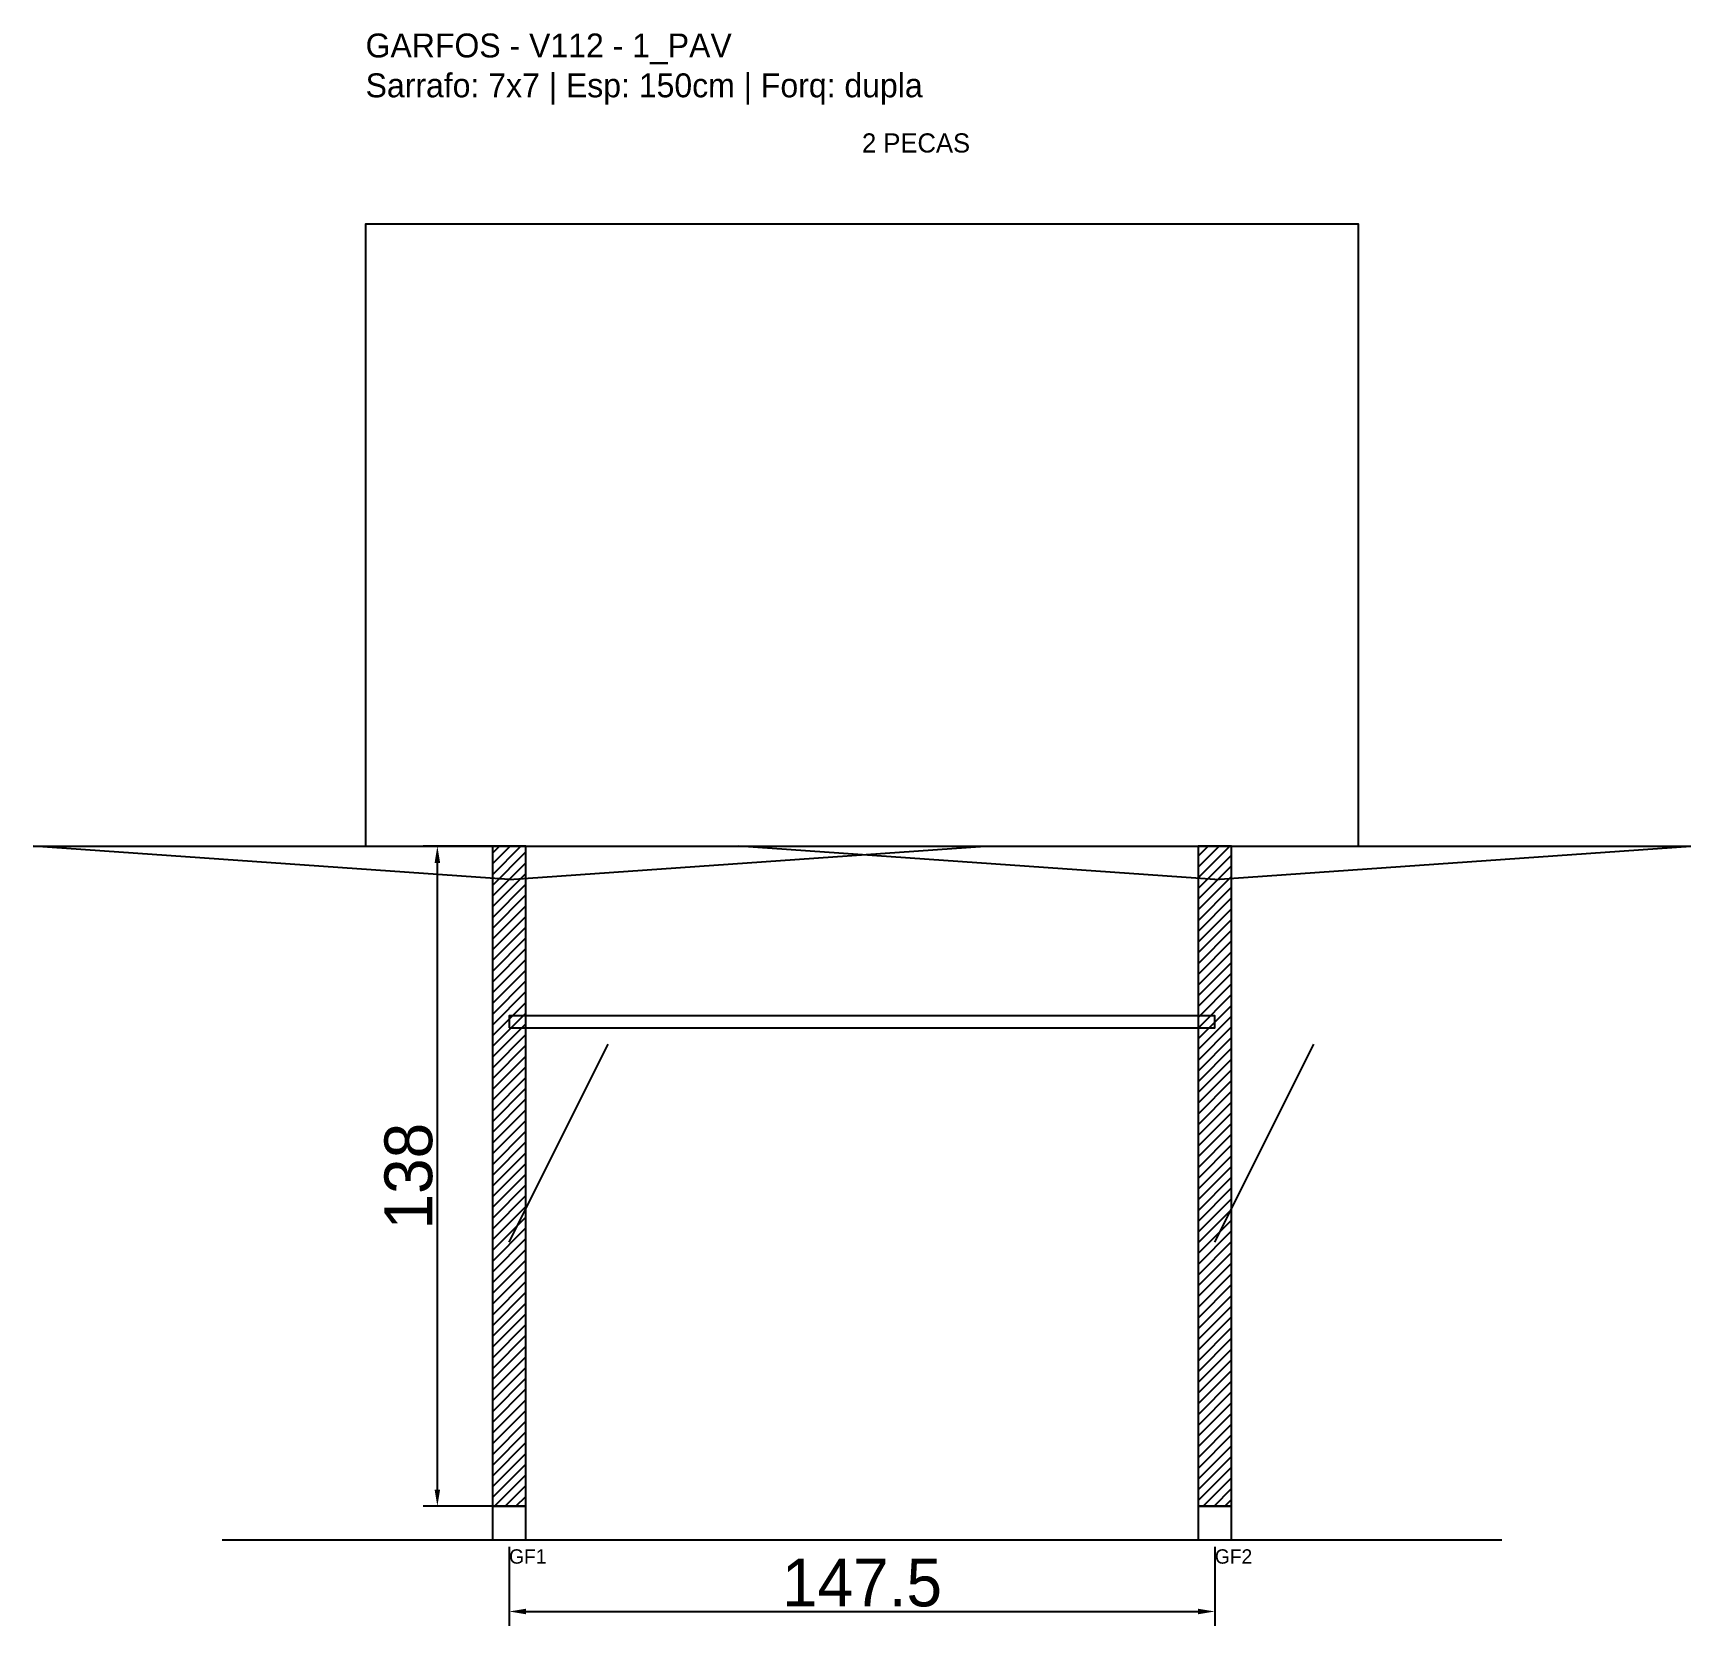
# Model space of a CAD drawing. Header units: metres. Extents: x -70 to 277, y -25 to 308.
import ezdxf

# ---------------------------------------------------------------- set-up
doc = ezdxf.new("R2010")
doc.units = ezdxf.units.M
for name, color, linetype in [('BARRA_ANCORAGEM', 1, 'Continuous'), ('COTA', 241, 'Continuous'), ('GARFOS OK', 3, 'Continuous'), ('NOME DA VIGA', 6, 'Continuous'), ('SARR_7x7', 40, 'Continuous'), ('TIRAS REESCORAMENTO', 252, 'Continuous'), ('VIGAS', 3, 'Continuous')]:
    doc.layers.add(name, color=color, linetype=linetype)
doc.dimstyles.new('EZ DXF', dxfattribs={"dimtxt": 10, "dimasz": 3.5, "dimexe": 3, "dimexo": 1.5, "dimgap": 1, "dimtad": 1, "dimdec": 1, "dimdsep": 46, "dimcen": 2.5, "dimazin": 3, "dimtfac": 1, "dimtmove": 0, "dimatfit": 3})

msp = doc.modelspace()

# ---------------------------------------------------------------- hatches: boundary and pattern name
at = {"layer": 'COTA'}
h = msp.add_hatch(dxfattribs=at)
h.set_pattern_fill('ANSI31', scale=0.5)
h.paths.add_polyline_path([(26.5, 0), (33.5, 0), (33.5, 138), (26.5, 138)])
h = msp.add_hatch(dxfattribs=at)
h.set_pattern_fill('ANSI31', scale=0.5)
h.paths.add_polyline_path([(174.040966, 0), (181.040966, 0), (181.040966, 138), (174.040966, 138)])

# ---------------------------------------------------------------- linework, layer by layer
at = {"layer": 'BARRA_ANCORAGEM'}
for p, q in [((30, 55.2), (50.7, 96.6)), ((177.540966, 55.2), (198.240966, 96.6))]:
    msp.add_line(p, q, dxfattribs=at)
at = {"layer": 'GARFOS OK'}
for p, q in [((30, 131), (-69.5, 138)), ((-69.5, 138), (129.5, 138)), ((30, 131), (129.5, 138)), ((177.540966, 131), (78.040966, 138)), ((78.040966, 138), (277.040966, 138)), ((177.540966, 131), (277.040966, 138))]:
    msp.add_line(p, q, dxfattribs=at)
at = {"layer": 'GARFOS OK', "linetype": 'CONTINUOUS'}
msp.add_line((-30, -7), (237.540966, -7), dxfattribs=at)
at = {"layer": 'GARFOS OK'}
for points in [[(26.5, 0), (33.5, 0), (33.5, 138), (26.5, 138), (26.5, 0)], [(174.040966, 0), (181.040966, 0), (181.040966, 138), (174.040966, 138), (174.040966, 0)]]:
    msp.add_lwpolyline(points, dxfattribs=at)
at = {"layer": 'SARR_7x7'}
for points in [[(26.5, -7), (33.5, -7), (33.5, 0), (26.5, 0), (26.5, -7)], [(174.040966, -7), (181.040966, -7), (181.040966, 0), (174.040966, 0), (174.040966, -7)]]:
    msp.add_lwpolyline(points, dxfattribs=at)
at = {"layer": 'TIRAS REESCORAMENTO'}
msp.add_lwpolyline([(30, 100), (177.540966, 100), (177.540966, 102.5), (30, 102.5), (30, 100)], dxfattribs=at)
at = {"layer": 'VIGAS'}
msp.add_lwpolyline([(0, 138), (207.540966, 138), (207.540966, 268), (0, 268), (0, 138)], dxfattribs=at)

# ---------------------------------------------------------------- texts
at = {"layer": 'NOME DA VIGA'}
for s, height, p in [('2 PECAS', 4, (103.770483, 283)), ('GF1', 3, (30, -12)), ('GF2', 3, (177.540966, -12))]:
    msp.add_text(s, height=height, dxfattribs=at).set_placement(p)
at = {"layer": 'NOME DA VIGA', "insert": (0, 293), "char_height": 5, "attachment_point": 7}
msp.add_mtext('GARFOS - V112 - 1_PAV\\PSarrafo: 7x7 | Esp: 150cm | Forq: dupla', dxfattribs=at)

# ---------------------------------------------------------------- dimensions: what is measured, and where the dimension line sits
at = {"layer": 'COTA'}
msp.add_linear_dim(base=(15, 0), p1=(30, 0), p2=(30, 138), angle=90, dimstyle='EZ DXF', dxfattribs=at).render()
msp.add_linear_dim(base=(30, -22), p1=(30, -7), p2=(177.540966, -7), dimstyle='EZ DXF', dxfattribs=at).render()

doc.saveas('drawing.dxf')
